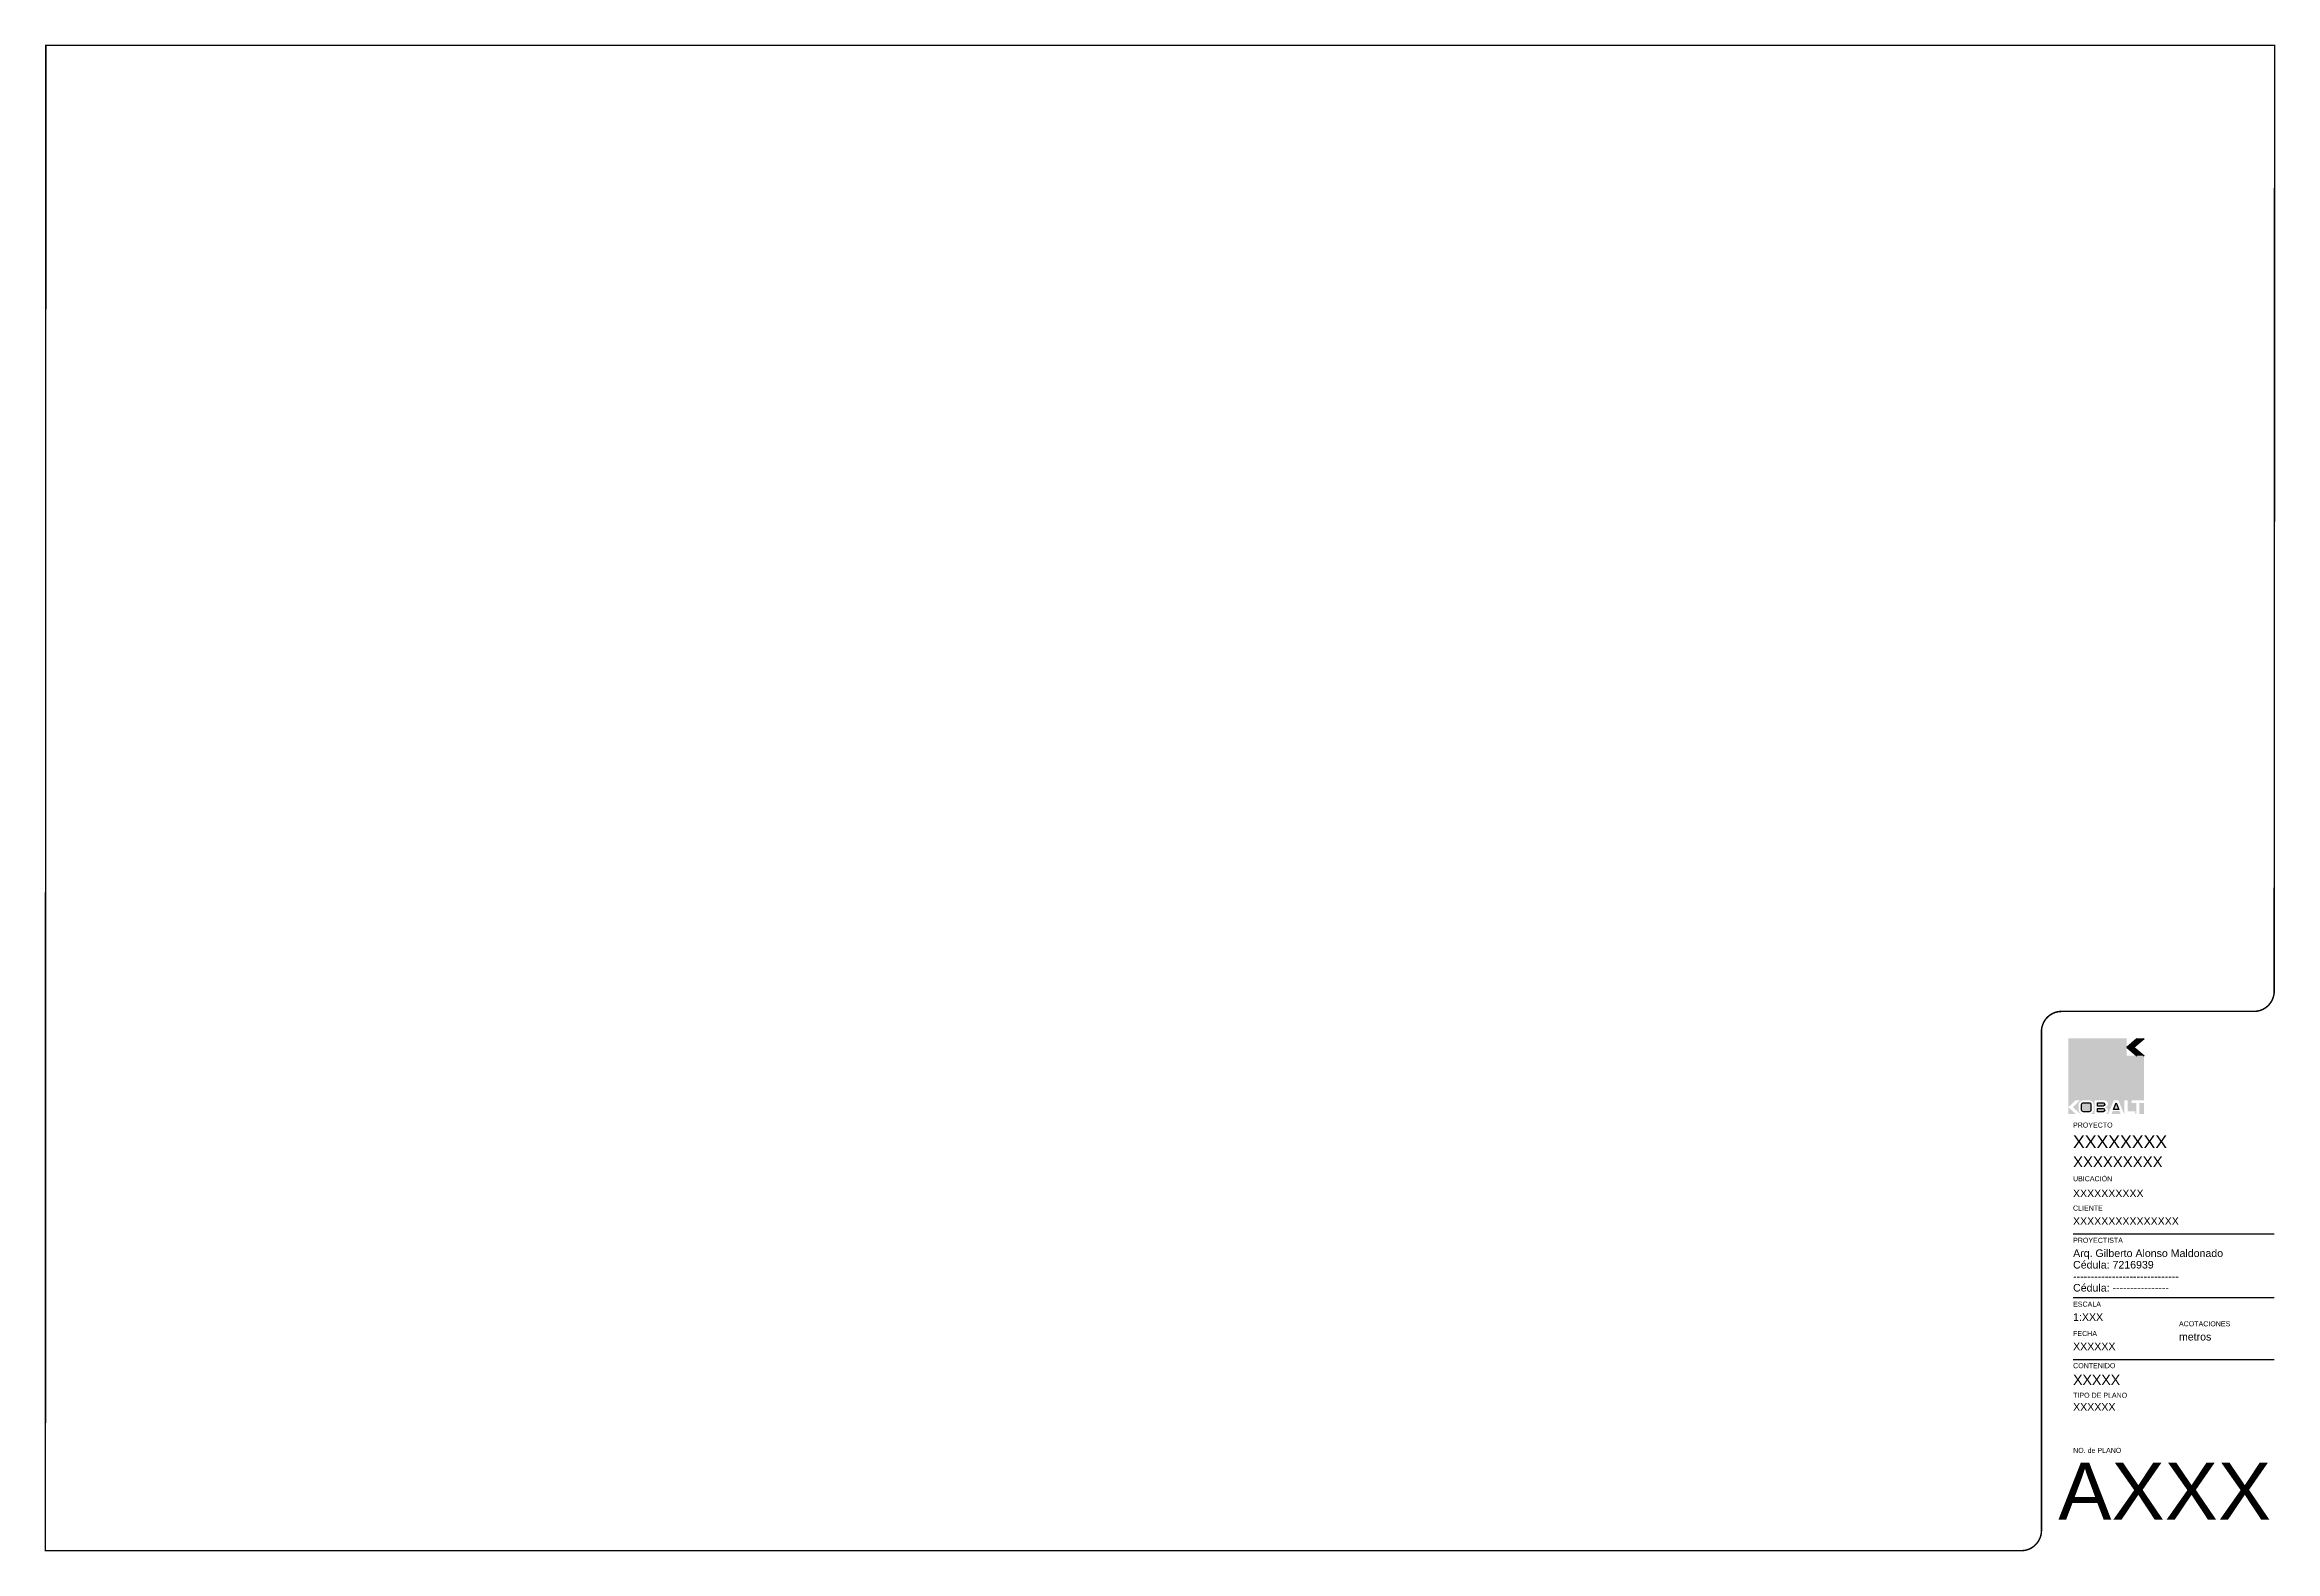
# Paper-space layout 'doblecarta pdf' of a CAD drawing. Header units: millimetres. Extents: x 0 to 396, y 0 to 268.
import ezdxf

# ---------------------------------------------------------------- set-up
doc = ezdxf.new("R2010")
doc.units = ezdxf.units.MM
doc.styles.get("Standard").update_dxf_attribs({"font": 'arial.ttf'})

# ---------------------------------------------------------------- blocks, each defined once
blk = doc.blocks.new('kobalt-flat-1-flat-1-flat-1-flat-1-flat-1-flat-1-flat-1-flat-1-flat-1-flat-1-flat-1-flat-1-flat-1-flat-1-flat-1')
h = blk.add_hatch(color=251)
h.dxf.hatch_style = 1
h.paths.add_polyline_path([(-9.45, -17.19), (-7.63, -15.48), (-6.53, -15.48), (-8.33, -17.17), (-6.38, -18.91), (-5.7, -18.91, -0.414214), (-6.88, -17.72), (-6.88, -16.66, -0.414214), (-5.7, -15.48), (-4.26, -15.48, -0.414214), (-3.08, -16.66), (-3.08, -17.72, -0.414214), (-4.26, -18.91), (-2.87, -18.91), (-2.87, -15.48), (-0.4, -15.48, -1), (-0.4, -17.19, -1), (-0.4, -18.91), (0.47, -18.91), (1.91, -15.48), (3.06, -15.48), (4.5, -18.91), (4.5, -15.48), (5.35, -15.48), (5.35, -18.23), (7.26, -18.23), (7.26, -18.91), (7.5, -18.91), (7.5, -16.09), (6.36, -16.09), (6.36, -15.48), (9.45, -15.48), (9.45, -4.33), (5.12, -4.33), (5.12, 0), (-9.45, 0)])
h = blk.add_hatch(color=251)
h.dxf.hatch_style = 1
h.paths.add_polyline_path([(6.88, -2.17), (9.45, 0), (7.69, 0), (5.12, -2.17), (7.69, -4.33), (9.45, -4.33)])
h = blk.add_hatch(color=251)
h.dxf.hatch_style = 1
h.paths.add_polyline_path([(8.31, -16.09), (8.31, -18.91), (9.45, -18.91), (9.45, -16.09)])
h.paths.add_polyline_path([(1.32, -18.91), (3.65, -18.91), (3.32, -18.11), (1.65, -18.11)])
h.paths.add_polyline_path([(1.8, -17.75), (3.17, -17.75), (2.48, -16.12)])
h.paths.add_polyline_path([(-0.77, -18.32, 1), (-0.77, -17.49), (-2.14, -17.49), (-2.14, -18.32)])
h.paths.add_polyline_path([(-0.77, -16.9, 1), (-0.77, -16.07), (-2.14, -16.07), (-2.14, -16.9)])
h.paths.add_polyline_path([(-3.82, -17.88), (-3.82, -16.51, 0.414214), (-4.26, -16.07), (-5.69, -16.07, 0.414214), (-6.13, -16.51), (-6.13, -17.88, 0.414214), (-5.69, -18.32), (-4.26, -18.32, 0.414214)])
h.paths.add_polyline_path([(-7.53, -18.91), (-9.45, -17.19), (-9.45, -18.91)])
at = {"color": 251}
for p, q in [((5.12, -2.17), (7.69, 0)), ((6.88, -2.17), (9.45, 0)), ((5.12, -2.17), (7.69, -4.33)), ((6.88, -2.17), (9.45, -4.33))]:
    blk.add_line(p, q, dxfattribs=at)
for points in [[(-4.26, -16.07, -0.414214), (-3.82, -16.51), (-3.82, -17.88, -0.414214), (-4.26, -18.32), (-5.69, -18.32, -0.414214), (-6.13, -17.88), (-6.13, -16.51, -0.414214), (-5.69, -16.07)], [(-0.77, -16.07, -1), (-0.77, -16.9), (-2.14, -16.9), (-2.14, -16.07)], [(-0.77, -17.49, -1), (-0.77, -18.32), (-2.14, -18.32), (-2.14, -17.49)]]:
    blk.add_lwpolyline(points, format="xyb", close=True, dxfattribs=at)
blk.add_lwpolyline([(3.17, -17.75), (1.8, -17.75), (2.48, -16.12)], close=True, dxfattribs=at)

psp = doc.layouts.new('doblecarta pdf')

# ---------------------------------------------------------------- linework, layer by layer
at = {"color": 253}
for p, q in [((360.22, 56.55), (395.94, 56.55)), ((360.22, 45.21), (395.94, 45.21)), ((360.22, 34.24), (395.94, 34.24))]:
    psp.add_line(p, q, dxfattribs=at)
at = {"const_width": 0.265}
psp.add_lwpolyline([(351.01, 0.25), (0.12, 0.25), (0.2, 267.72), (396.01, 267.72), (395.93, 99.66, -0.414214), (392.34, 96.07), (358.18, 96.07, 0.414214), (354.6, 92.49), (354.6, 3.84, -0.414214)], format="xyb", close=True, dxfattribs=at)

# ---------------------------------------------------------------- block references
at = {"xscale": 0.7115141339921789, "yscale": 0.7115141339921789, "zscale": 0.7115141339921789}
psp.add_blockref('kobalt-flat-1-flat-1-flat-1-flat-1-flat-1-flat-1-flat-1-flat-1-flat-1-flat-1-flat-1-flat-1-flat-1-flat-1-flat-1', (366.09, 91.27), dxfattribs=at)

# ---------------------------------------------------------------- texts
at = {"attachment_point": 1}
for s, insert, char_height, width in [('{\\fHelvetica|b0|i0|c0|p34;PROYECTO }', (360.2, 76.32), 0.8968, 91.5744), ('XXXXXXXXXX', (360.2, 64.42), 1.345, 35.0047), ('{\\fHelvetica|b0|i0|c0|p34;UBICACIÓN}', (360.2, 66.79), 0.8968, 38.8186), ('XXXXXXXXXXXXXXX', (360.2, 59.5), 1.3452, 35.0047), ('{\\fHelvetica|b0|i0|c0|p34;CLIENTE}', (360.2, 61.57), 0.8968, 38.8186), ('{\\fHelvetica|b0|i0|c0|p34;PROYECTISTA}', (360.22, 55.85), 0.8968, 38.7985), ('Arq. Gilberto Alonso Maldonado', (360.22, 53.78), 1.3452, 35.0047), ('Cédula: 7216939', (360.22, 51.73), 1.3452, 35.0047), ('------------------------------', (360.22, 49.68), 1.3452, 35.0047), ('Cédula: ----------------', (360.22, 47.64), 1.3452, 35.0047), ('{\\fHelvetica|b0|i0|c0|p34;ESCALA}', (360.22, 44.5), 0.8968, 38.7985), ('1:XXX', (360.22, 42.43), 1.345, 35.0047), ('{\\fHelvetica|b0|i0|c0|p34;ACOTACIONES}', (379.02, 41.01), 0.8968, 19.998), ('XXXXXX', (360.22, 37.22), 1.345, 35.0047), ('{\\fHelvetica|b0|i0|c0|p34;FECHA}', (360.22, 39.29), 0.8968, 38.7985), ('metros', (379.02, 38.94), 1.345, 35.0047), ('{\\fHelvetica|b0|i0|c0|p34;CONTENIDO}', (360.22, 33.57), 0.8968, 38.7985), ('{\\fHelvetica|b0|i0|c0|p34;TIPO DE PLANO}', (360.22, 28.32), 0.8968, 38.7985), ('XXXXXX', (360.22, 26.47), 1.345, 35.0047), ('\\pxqr;AXXX', (360.47, 15.88), 10.146, 34.9186), ('{\\fHelvetica|b0|i0|c0|p34;NO. de PLANO}', (360.22, 18.52), 0.8968, 91.5744)]:
    psp.add_mtext(s, dxfattribs=dict(at, insert=insert, char_height=char_height, width=width))
at = {"color": 7, "insert": (360.2, 74.03), "char_height": 2.242, "width": 77.3441, "attachment_point": 1}
psp.add_mtext('\\pxt1.9999;{\\C255;XXXXXXXX\\P\\H0.8463x;XXXXXXXXX}', dxfattribs=at)
at = {"color": 255, "insert": (360.22, 31.5), "char_height": 1.794, "width": 82.0875, "attachment_point": 1}
psp.add_mtext('XXXXX', dxfattribs=at)

doc.saveas('drawing.dxf')
